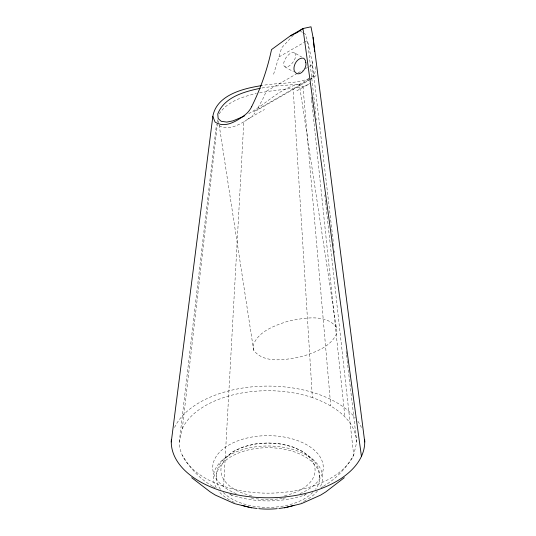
<?xml version="1.0" encoding="UTF-8"?>
<svg xmlns="http://www.w3.org/2000/svg" width="536" height="536" viewBox="0 0 536 536"><rect width="100%" height="100%" fill="white"/><g stroke="black" fill="none" stroke-linecap="round" stroke-linejoin="round"><path stroke-width="0.4" stroke-dasharray="2.68 2.01" d="M315.55 66.712L315.336 69.955A35.778 8.998 71.7 0 1 313.922 75.047L310.525 77.948M223.639 486.299L243.8 121.886L250.057 117.82A36.374 29.299 40 0 0 252.717 115.495M319.69 477.556C319.952 470.487 316.883 463.66 312.012 458.622L302.813 451.426L292.288 446.749L280.569 443.949L268 442.977L255.431 443.949L243.713 446.749L233.187 451.426L223.988 458.622C219.117 463.66 216.048 470.487 216.31 477.556M347.187 360.554L356.721 441.939L353.7 455.191A88.721 51.222 0 0 1 256.422 492.725A88.721 51.222 0 0 1 179.279 441.939L182.3 428.679L217.502 123.046M217.596 122.215L217.884 119.722M179.279 441.939L216.497 124.218M273.588 74.263L281.688 47.764L293.44 35.048M248.738 113.625C265.822 104.366 280.12 87.75 299.316 84.159L274.043 86.175L261.032 88.132M254.962 112.841L253.89 114.208M219.11 113.934C227.284 101.465 242.54 96.735 256.355 93.505M323.523 486.273L324.749 485.388C337.184 478.172 346.39 467.379 353.7 455.191L325.687 203.291M243.8 121.886C236.624 125.88 226.788 130.784 218.956 125.565L218.5 124.707M279.015 56.91L303.838 42.578M304.549 42.17L307.389 40.535L305.286 34.143L303.155 32.83M297.306 73.378L266.352 91.247L262.7 99.207L256.483 110.59L309.011 80.259M298.023 72.963L302.344 70.471M305.225 68.802L308.823 66.725M309.54 66.31L312.421 64.648L312.166 61.593L307.389 40.535M299.215 84.48L309.111 78.765M253.568 111.743L308.964 79.757M309.687 79.341L316.716 75.281M309.728 79.844L313.325 77.767L312.421 64.648M246.781 119.709L264.483 109.491M296.87 90.792L309.708 83.375M320.957 487.84L322.913 486.715M309.098 78.591C294.231 84.286 277.769 82.537 262.298 85.505M230.554 494.708L233.555 495.78C255.9 502.627 280.1 502.627 302.445 495.78L306.217 494.366M303.986 495.358L305.446 494.708M308.736 84.467L304.984 85.974L294.411 88.159M259.612 92.916L268 91.381L293.118 88.226L312.361 397.578C332.441 404.76 355.013 418.408 356.721 441.939M294.425 52.843A8.395 4.228 -54.3 0 0 285.99 57.707C284.522 60.119 282.981 63.154 284.053 66.002L285.889 67.06A8.348 4.007 -52.8 0 0 291.852 63.617C294.036 60.937 296.703 57.231 295.222 53.633L294.425 52.843L301.641 57.01M229.783 494.366L232.014 495.358M213.087 486.715L215.043 487.84M284.804 66.766L293.413 71.737M301.018 31.517L302.445 32.395M212.477 486.273L211.251 485.388C198.816 478.172 189.61 467.379 182.3 455.191M336.581 327.496C325.982 313.185 302.693 318.25 287.819 321.258C274.66 325.64 258.466 331.094 253.166 345.264L253.642 350.209C264.241 364.52 287.531 359.455 302.398 356.44C315.557 352.065 331.757 346.604 337.05 332.434L299.316 84.159M218.527 120.928L219.036 124.238M219.164 125.062L253.642 350.209M312.166 61.593L333.379 242.627M333.472 243.458L333.962 247.612M334.35 250.935L334.544 252.597M346.122 351.415L346.41 353.907M346.511 354.738L347.094 359.723M307.657 41.172L315.329 110.175M315.423 111.006L315.885 115.166M316.253 118.49L316.441 120.151M324.762 194.977L324.95 196.638M325.319 199.962L325.593 202.454M311.309 97.023L311.57 99.515M311.657 100.353L344.836 416.325M302.954 86.383L330.739 405.719M236.302 493.716A55.282 31.919 0 0 1 226.701 446.347A55.282 31.919 0 0 1 309.299 446.347A55.282 31.919 0 0 1 299.698 493.716M285.554 497.83A55.282 31.919 0 0 1 283.122 498.266M282.311 498.393A55.282 31.919 0 0 1 254.459 498.514M253.689 498.393A55.282 31.919 0 0 1 250.446 497.83M182.3 428.679A88.721 51.222 0 0 1 312.361 397.578M216.243 487.686A54.652 31.557 0 0 1 268 445.999A54.652 31.557 0 0 1 319.757 487.686M317.526 490.896A54.652 31.557 0 0 1 306.646 499.867M305.976 500.249A54.652 31.557 0 0 1 301.647 502.42M234.353 502.42A54.652 31.557 0 0 1 230.024 500.249M229.354 499.867A54.652 31.557 0 0 1 218.474 490.896M220.484 489.308A51.691 29.842 0 0 1 268 447.707A51.691 29.842 0 0 1 315.516 489.308M312.769 492.477A51.691 29.842 0 0 1 223.231 492.477M251.632 495.72A47.074 27.175 0 0 1 230.299 453.965A47.074 27.175 0 0 1 305.701 453.965A47.074 27.175 0 0 1 284.368 495.72M174.562 427.48A96.735 55.851 0 0 1 259.136 386.322A96.735 55.851 0 0 1 355.301 417.879M357.847 421.242A96.735 55.851 0 0 1 361.438 427.48"/><path stroke-width="0.8" d="M361.438 456.391L302.967 28.542L290.391 35.805L271.524 49.587C267.343 69.412 260.617 88.594 251.619 106.744M171.265 441.939L212.839 116.419C216.504 94.986 243.351 88.433 261.488 85.639M344.313 477.677L325.714 491.954L320.716 495.056L301.473 503.632L284.294 507.86M243.424 116.433L244.751 115.729M242.795 116.754L233.006 120.841L226.795 122.094L221.247 121.31L218.916 119.273L218.152 118.443L217.75 113.98C224.229 97.15 244.128 91.683 260.248 88.293M290.391 35.805L297.286 32.522L302.967 28.542L310.987 26.8L313.071 37.426L364.735 441.939M251.706 507.86L234.527 503.632L215.284 495.056L210.286 491.954L191.687 477.677M212.839 116.419L215.043 122.007C225.02 128.821 237.207 120.881 245.327 114.664A35.778 28.971 40.4 0 0 251.632 106.751M300.227 30.344L300.307 31.081M313.071 37.426L314.19 47.952M314.344 49.433L314.572 51.664M364.641 439.513A96.735 55.851 0 0 1 268 497.783A96.735 55.851 0 0 1 171.359 439.513M293.869 505.354A54.652 31.557 0 0 1 286.948 507.15M285.353 507.478A54.652 31.557 0 0 1 278.881 508.476M277.226 508.657A54.652 31.557 0 0 1 258.774 508.657M257.119 508.476A54.652 31.557 0 0 1 250.647 507.478M249.052 507.15A54.652 31.557 0 0 1 242.131 505.354M305.795 62.625C307.316 68.528 298.632 78.906 294.291 70.94C292.569 65.513 297.614 56.903 303.805 58.257L305.46 60.514L305.795 62.625"/></g></svg>
